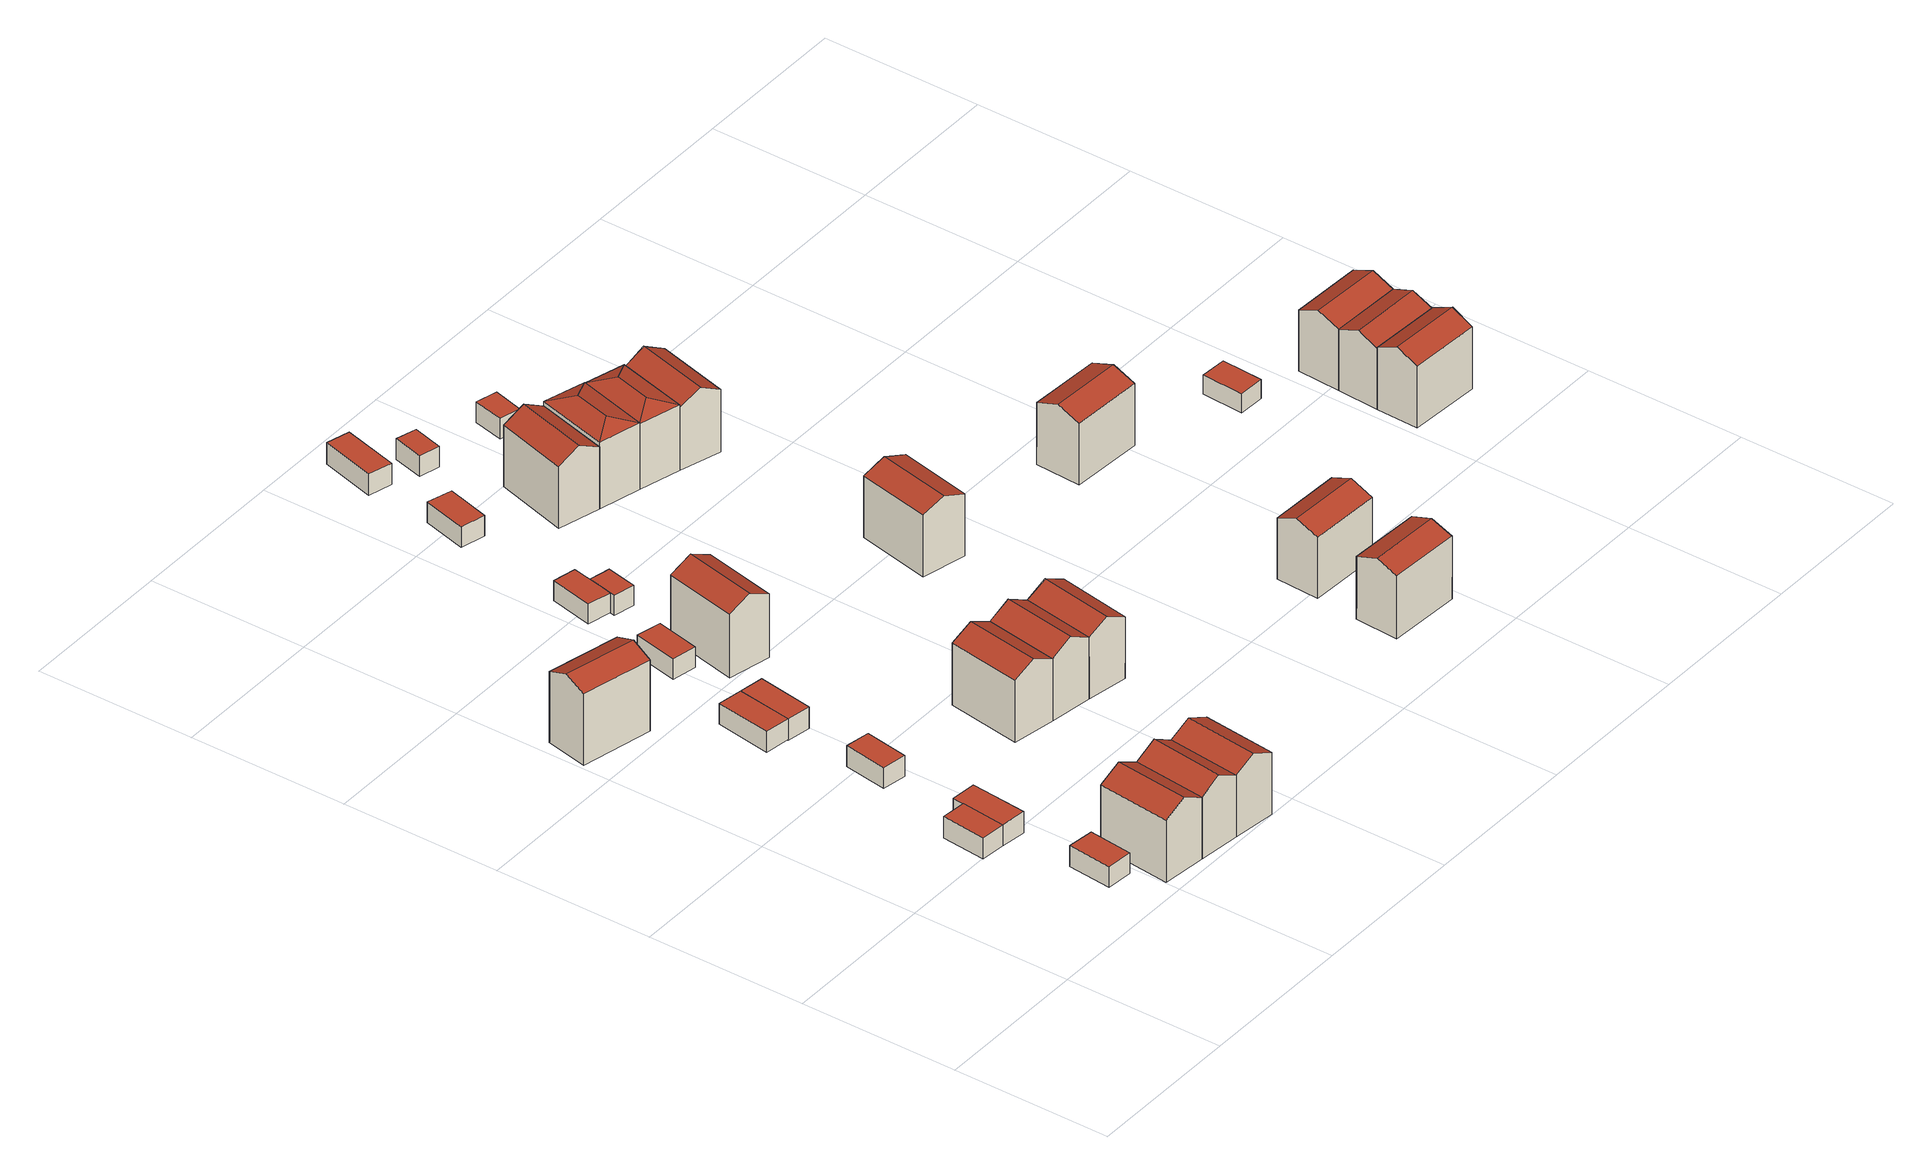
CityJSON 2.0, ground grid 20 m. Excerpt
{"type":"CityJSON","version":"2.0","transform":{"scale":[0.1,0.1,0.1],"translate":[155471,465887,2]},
"CityObjects":{
"building1":{"type":"Building","attributes":{"b3_dak_type":"horizontal","b3_extrusie":"standard","b3_h_dak_50p":5.49,"b3_h_dak_70p":5.51,"b3_h_dak_max":5.55,"b3_h_dak_min":5.43,"b3_h_maaiveld":2.78,"b3_is_glas_dak":false,"b3_kas_warenhuis":false,"b3_kwaliteitsindicator":true,"b3_mutatie_ahn3_ahn4":false,"b3_mutatie_ahn4_ahn5":false,"b3_n_nok":0,"b3_n_vlakken":1,"b3_opp_buitenmuur":48.01,"b3_opp_dak_plat":18.22,"b3_opp_dak_schuin":0,"b3_opp_grond":18.22,"b3_opp_scheidingsmuur":0,"b3_rmse_lod12":0.0274,"b3_rmse_lod13":0.0274,"b3_rmse_lod22":0.0249,"b3_t_run":12,"b3_val3dity_lod12":"[]","b3_val3dity_lod13":"[]","b3_val3dity_lod22":"[]","b3_volume_lod12":49.55,"b3_volume_lod13":49.55,"b3_volume_lod22":49.39,"geconstateerd":false,"oorspronkelijkbouwjaar":1989,"status":"Pand in gebruik"},"children":["building1-1"]},
"building1-1":{"type":"BuildingPart","parents":["building1"],"geometry":[{"type":"Solid","lod":"2.2","boundaries":[[[[0,1,2,3]],[[4,5,6,7]],[[7,6,1,0]],[[6,5,2,1]],[[5,4,3,2]],[[4,7,0,3]]]],"semantics":{"surfaces":[{"type":"GroundSurface"},{"type":"RoofSurface"},{"type":"WallSurface"}],"values":[[0,1,2,2,2,2]]}}]},
"building2":{"type":"Building","attributes":{"b3_bag_bag_overlap":0,"b3_dak_type":"horizontal","b3_extrusie":"standard","b3_h_dak_50p":5.51,"b3_h_dak_70p":5.52,"b3_h_dak_max":5.6,"b3_h_dak_min":5.48,"b3_h_maaiveld":2.73,"b3_is_glas_dak":false,"b3_kas_warenhuis":false,"b3_kwaliteitsindicator":true,"b3_mutatie_ahn3_ahn4":false,"b3_mutatie_ahn4_ahn5":false,"b3_n_nok":0,"b3_n_vlakken":1,"b3_opp_buitenmuur":32.96,"b3_opp_dak_plat":17.32,"b3_opp_dak_schuin":0,"b3_opp_grond":17.32,"b3_opp_scheidingsmuur":15.46,"b3_rmse_lod12":0.0235,"b3_rmse_lod13":0.0235,"b3_rmse_lod22":0.0233,"b3_t_run":12,"b3_val3dity_lod12":"[]","b3_val3dity_lod13":"[]","b3_val3dity_lod22":"[]","b3_volume_lod12":48.28,"b3_volume_lod13":48.28,"b3_volume_lod22":48.23,"geconstateerd":false,"oorspronkelijkbouwjaar":1989,"status":"Pand in gebruik"},"children":["building2-1"]},
"building2-1":{"type":"BuildingPart","parents":["building2"],"geometry":[{"type":"Solid","lod":"2.2","boundaries":[[[[8,9,10,11]],[[12,13,14,15]],[[15,14,9,8]],[[14,13,10,9]],[[13,12,11,10]],[[12,15,8,11]]]],"semantics":{"surfaces":[{"type":"GroundSurface"},{"type":"RoofSurface"},{"type":"WallSurface"}],"values":[[0,1,2,2,2,2]]}}]},
"building3":{"type":"Building","attributes":{"b3_bag_bag_overlap":0,"b3_dak_type":"horizontal","b3_extrusie":"standard","b3_h_dak_50p":5.5,"b3_h_dak_70p":5.51,"b3_h_dak_max":5.55,"b3_h_dak_min":5.45,"b3_h_maaiveld":2.7,"b3_is_glas_dak":false,"b3_kas_warenhuis":false,"b3_kwaliteitsindicator":true,"b3_mutatie_ahn3_ahn4":false,"b3_mutatie_ahn4_ahn5":false,"b3_n_nok":0,"b3_n_vlakken":1,"b3_opp_buitenmuur":33.42,"b3_opp_dak_plat":22.69,"b3_opp_dak_schuin":0,"b3_opp_grond":22.69,"b3_opp_scheidingsmuur":24.16,"b3_rmse_lod12":0.0261,"b3_rmse_lod13":0.0261,"b3_rmse_lod22":0.0249,"b3_t_run":16,"b3_val3dity_lod12":"[]","b3_val3dity_lod13":"[]","b3_val3dity_lod22":"[]","b3_volume_lod12":63.58,"b3_volume_lod13":63.58,"b3_volume_lod22":63.45,"geconstateerd":false,"oorspronkelijkbouwjaar":1989,"status":"Pand in gebruik"},"children":["building3-1"]},
"building3-1":{"type":"BuildingPart","parents":["building3"],"geometry":[{"type":"Solid","lod":"2.2","boundaries":[[[[8,16,17,18]],[[19,20,21,15]],[[15,21,16,8]],[[21,20,17,16]],[[20,19,18,17]],[[19,15,8,18]]]],"semantics":{"surfaces":[{"type":"GroundSurface"},{"type":"RoofSurface"},{"type":"WallSurface"}],"values":[[0,1,2,2,2,2]]}}]},
"building4":{"type":"Building","attributes":{"b3_bag_bag_overlap":0,"b3_bouwlagen":3,"b3_dak_type":"slanted","b3_extrusie":"standard","b3_h_dak_50p":11.41,"b3_h_dak_70p":12.18,"b3_h_dak_max":13.15,"b3_h_dak_min":10.21,"b3_h_maaiveld":2.85,"b3_is_glas_dak":false,"b3_kas_warenhuis":false,"b3_kwaliteitsindicator":true,"b3_mutatie_ahn3_ahn4":false,"b3_mutatie_ahn4_ahn5":false,"b3_n_nok":0,"b3_n_vlakken":2,"b3_opp_buitenmuur":101.14,"b3_opp_dak_plat":9.97,"b3_opp_dak_schuin":43.49,"b3_opp_grond":50.42,"b3_opp_scheidingsmuur":158.43,"b3_rmse_lod12":0.988,"b3_rmse_lod13":0.988,"b3_rmse_lod22":0.0742,"b3_t_run":24,"b3_val3dity_lod12":"[]","b3_val3dity_lod13":"[]","b3_val3dity_lod22":"[]","b3_volume_lod12":472.7,"b3_volume_lod13":472.7,"b3_volume_lod22":442.43,"geconstateerd":false,"oorspronkelijkbouwjaar":1989,"status":"Pand in gebruik"},"children":["building4-1"]},
"building4-1":{"type":"BuildingPart","parents":["building4"],"geometry":[{"type":"Solid","lod":"2.2","boundaries":[[[[22,23,24,25]],[[26,27,28,29]],[[27,26,23,22]],[[26,29,30,24,23]],[[31,30,29,28]],[[30,31,25,24]],[[31,28,27,22,25]]]],"semantics":{"surfaces":[{"type":"GroundSurface"},{"type":"RoofSurface"},{"type":"WallSurface"}],"values":[[0,1,2,2,1,2,2]]}}]},
"building5":{"type":"Building","attributes":{"b3_bag_bag_overlap":0,"b3_bouwlagen":3,"b3_dak_type":"slanted","b3_extrusie":"standard","b3_h_dak_50p":9.89,"b3_h_dak_70p":11.07,"b3_h_dak_max":12.4,"b3_h_dak_min":6.1,"b3_h_maaiveld":2.78,"b3_h_nok":12.53,"b3_is_glas_dak":false,"b3_kas_warenhuis":false,"b3_kwaliteitsindicator":true,"b3_mutatie_ahn3_ahn4":false,"b3_mutatie_ahn4_ahn5":false,"b3_n_nok":1,"b3_n_vlakken":2,"b3_opp_buitenmuur":115.25,"b3_opp_dak_plat":0,"b3_opp_dak_schuin":79.58,"b3_opp_grond":52.62,"b3_opp_scheidingsmuur":65.05,"b3_rmse_lod12":2.14,"b3_rmse_lod13":2.14,"b3_rmse_lod22":0.0409,"b3_t_run":32,"b3_val3dity_lod12":"[]","b3_val3dity_lod13":"[]","b3_val3dity_lod22":"[]","b3_volume_lod12":429.06,"b3_volume_lod13":429.06,"b3_volume_lod22":366.37,"geconstateerd":false,"oorspronkelijkbouwjaar":1989,"status":"Pand in gebruik"},"children":["building5-1"]},
"building5-1":{"type":"BuildingPart","parents":["building5"],"geometry":[{"type":"Solid","lod":"2.2","boundaries":[[[[32,33,34,35]],[[36,37,38,39]],[[37,36,33,32]],[[36,39,40,34,33]],[[41,40,39,38]],[[40,41,35,34]],[[41,38,37,32,35]]]],"semantics":{"surfaces":[{"type":"GroundSurface"},{"type":"RoofSurface"},{"type":"WallSurface"}],"values":[[0,1,2,2,1,2,2]]}}]},
"building6":{"type":"Building","attributes":{"b3_dak_type":"horizontal","b3_extrusie":"standard","b3_h_dak_50p":5.5,"b3_h_dak_70p":5.51,"b3_h_dak_max":5.55,"b3_h_dak_min":5.45,"b3_h_maaiveld":2.8,"b3_is_glas_dak":false,"b3_kas_warenhuis":false,"b3_kwaliteitsindicator":true,"b3_mutatie_ahn3_ahn4":false,"b3_mutatie_ahn4_ahn5":false,"b3_n_nok":0,"b3_n_vlakken":1,"b3_opp_buitenmuur":47.81,"b3_opp_dak_plat":18.02,"b3_opp_dak_schuin":0,"b3_opp_grond":18.02,"b3_opp_scheidingsmuur":0,"b3_rmse_lod12":0.0252,"b3_rmse_lod13":0.0252,"b3_rmse_lod22":0.0227,"b3_t_run":16,"b3_val3dity_lod12":"[]","b3_val3dity_lod13":"[]","b3_val3dity_lod22":"[]","b3_volume_lod12":48.88,"b3_volume_lod13":48.88,"b3_volume_lod22":48.77,"geconstateerd":false,"oorspronkelijkbouwjaar":1989,"status":"Pand in gebruik"},"children":["building6-1"]},
"building6-1":{"type":"BuildingPart","parents":["building6"],"geometry":[{"type":"Solid","lod":"2.2","boundaries":[[[[42,43,44,45]],[[46,47,48,49]],[[49,48,43,42]],[[48,47,44,43]],[[47,46,45,44]],[[46,49,42,45]]]],"semantics":{"surfaces":[{"type":"GroundSurface"},{"type":"RoofSurface"},{"type":"WallSurface"}],"values":[[0,1,2,2,2,2]]}}]},
"building7":{"type":"Building","attributes":{"b3_bag_bag_overlap":0,"b3_bouwlagen":3,"b3_dak_type":"slanted","b3_extrusie":"standard","b3_h_dak_50p":9.77,"b3_h_dak_70p":10.96,"b3_h_dak_max":12.41,"b3_h_dak_min":6.1,"b3_h_maaiveld":2.79,"b3_h_nok":12.56,"b3_is_glas_dak":false,"b3_kas_warenhuis":false,"b3_kwaliteitsindicator":true,"b3_mutatie_ahn3_ahn4":false,"b3_mutatie_ahn4_ahn5":false,"b3_n_nok":1,"b3_n_vlakken":2,"b3_opp_buitenmuur":47.26,"b3_opp_dak_plat":0,"b3_opp_dak_schuin":74.98,"b3_opp_grond":49.46,"b3_opp_scheidingsmuur":129.96,"b3_rmse_lod12":2.11,"b3_rmse_lod13":2.11,"b3_rmse_lod22":0.0431,"b3_t_run":26,"b3_val3dity_lod12":"[]","b3_val3dity_lod13":"[]","b3_val3dity_lod22":"[]","b3_volume_lod12":401.6,"b3_volume_lod13":401.6,"b3_volume_lod22":344.46,"geconstateerd":false,"oorspronkelijkbouwjaar":1989,"status":"Pand in gebruik"},"children":["building7-1"]},
"building7-1":{"type":"BuildingPart","parents":["building7"],"geometry":[{"type":"Solid","lod":"2.2","boundaries":[[[[35,34,50,51]],[[40,41,52,53]],[[41,40,34,35]],[[40,53,54,50,34]],[[55,54,53,52]],[[54,55,51,50]],[[55,52,41,35,51]]]],"semantics":{"surfaces":[{"type":"GroundSurface"},{"type":"RoofSurface"},{"type":"WallSurface"}],"values":[[0,1,2,2,1,2,2]]}}]},
"building8":{"type":"Building","attributes":{"b3_bag_bag_overlap":0,"b3_dak_type":"horizontal","b3_extrusie":"standard","b3_h_dak_50p":5.49,"b3_h_dak_70p":5.51,"b3_h_dak_max":5.56,"b3_h_dak_min":5.44,"b3_h_maaiveld":2.75,"b3_is_glas_dak":false,"b3_kas_warenhuis":false,"b3_kwaliteitsindicator":true,"b3_mutatie_ahn3_ahn4":false,"b3_mutatie_ahn4_ahn5":false,"b3_n_nok":0,"b3_n_vlakken":1,"b3_opp_buitenmuur":36.68,"b3_opp_dak_plat":22.31,"b3_opp_dak_schuin":0,"b3_opp_grond":22.31,"b3_opp_scheidingsmuur":19.45,"b3_rmse_lod12":0.0271,"b3_rmse_lod13":0.0271,"b3_rmse_lod22":0.0257,"b3_t_run":15,"b3_val3dity_lod12":"[]","b3_val3dity_lod13":"[]","b3_val3dity_lod22":"[]","b3_volume_lod12":61.36,"b3_volume_lod13":61.36,"b3_volume_lod22":61.18,"geconstateerd":false,"oorspronkelijkbouwjaar":1989,"status":"Pand in gebruik"},"children":["building8-1"]},
"building8-1":{"type":"BuildingPart","parents":["building8"],"geometry":[{"type":"Solid","lod":"2.2","boundaries":[[[[56,57,58,59]],[[60,61,62,63]],[[63,62,57,56]],[[62,61,58,57]],[[61,60,59,58]],[[60,63,56,59]]]],"semantics":{"surfaces":[{"type":"GroundSurface"},{"type":"RoofSurface"},{"type":"WallSurface"}],"values":[[0,1,2,2,2,2]]}}]},
"building9":{"type":"Building","attributes":{"b3_bag_bag_overlap":0,"b3_dak_type":"horizontal","b3_extrusie":"standard","b3_h_dak_50p":5.5,"b3_h_dak_70p":5.51,"b3_h_dak_max":5.55,"b3_h_dak_min":5.47,"b3_h_maaiveld":2.72,"b3_is_glas_dak":false,"b3_kas_warenhuis":false,"b3_kwaliteitsindicator":true,"b3_mutatie_ahn3_ahn4":false,"b3_mutatie_ahn4_ahn5":false,"b3_n_nok":0,"b3_n_vlakken":1,"b3_opp_buitenmuur":28.87,"b3_opp_dak_plat":22.1,"b3_opp_dak_schuin":0,"b3_opp_grond":22.1,"b3_opp_scheidingsmuur":27.84,"b3_rmse_lod12":0.0232,"b3_rmse_lod13":0.0232,"b3_rmse_lod22":0.0226,"b3_t_run":14,"b3_val3dity_lod12":"[]","b3_val3dity_lod13":"[]","b3_val3dity_lod22":"[]","b3_volume_lod12":61.45,"b3_volume_lod13":61.45,"b3_volume_lod22":61.36,"geconstateerd":false,"oorspronkelijkbouwjaar":1989,"status":"Pand in gebruik"},"children":["building9-1"]},
"building9-1":{"type":"BuildingPart","parents":["building9"],"geometry":[{"type":"Solid","lod":"2.2","boundaries":[[[[64,65,66,67]],[[68,69,62,61]],[[61,62,65,64]],[[62,69,66,65]],[[69,68,67,66]],[[68,61,64,67]]]],"semantics":{"surfaces":[{"type":"GroundSurface"},{"type":"RoofSurface"},{"type":"WallSurface"}],"values":[[0,1,2,2,2,2]]}}]},
"building10":{"type":"Building","attributes":{"b3_bag_bag_overlap":0,"b3_bouwlagen":3,"b3_dak_type":"slanted","b3_extrusie":"standard","b3_h_dak_50p":9.75,"b3_h_dak_70p":10.84,"b3_h_dak_max":12.4,"b3_h_dak_min":6.09,"b3_h_maaiveld":2.79,"b3_h_nok":12.55,"b3_is_glas_dak":false,"b3_kas_warenhuis":false,"b3_kwaliteitsindicator":true,"b3_mutatie_ahn3_ahn4":false,"b3_mutatie_ahn4_ahn5":false,"b3_n_nok":1,"b3_n_vlakken":2,"b3_opp_buitenmuur":49.16,"b3_opp_dak_plat":0,"b3_opp_dak_schuin":78.3,"b3_opp_grond":51.69,"b3_opp_scheidingsmuur":129.85,"b3_rmse_lod12":2.12,"b3_rmse_lod13":2.12,"b3_rmse_lod22":0.119,"b3_t_run":26,"b3_val3dity_lod12":"[]","b3_val3dity_lod13":"[]","b3_val3dity_lod22":"[]","b3_volume_lod12":419.64,"b3_volume_lod13":419.64,"b3_volume_lod22":359.3,"geconstateerd":false,"oorspronkelijkbouwjaar":1989,"status":"Pand in gebruik"},"children":["building10-1"]},
"building10-1":{"type":"BuildingPart","parents":["building10"],"geometry":[{"type":"Solid","lod":"2.2","boundaries":[[[[70,71,51,50]],[[72,73,74,75]],[[73,72,71,70]],[[72,75,55,51,71]],[[54,55,75,74]],[[55,54,50,51]],[[54,74,73,70,50]]]],"semantics":{"surfaces":[{"type":"GroundSurface"},{"type":"RoofSurface"},{"type":"WallSurface"}],"values":[[0,1,2,2,1,2,2]]}}]},
"building11":{"type":"Building","attributes":{"b3_dak_type":"horizontal","b3_extrusie":"standard","b3_h_dak_50p":5.5,"b3_h_dak_70p":5.51,"b3_h_dak_max":5.56,"b3_h_dak_min":5.44,"b3_h_maaiveld":2.82,"b3_is_glas_dak":false,"b3_kas_warenhuis":false,"b3_kwaliteitsindicator":true,"b3_mutatie_ahn3_ahn4":false,"b3_mutatie_ahn4_ahn5":false,"b3_n_nok":0,"b3_n_vlakken":1,"b3_opp_buitenmuur":47.34,"b3_opp_dak_plat":17.91,"b3_opp_dak_schuin":0,"b3_opp_grond":17.91,"b3_opp_scheidingsmuur":0,"b3_rmse_lod12":0.0264,"b3_rmse_lod13":0.0264,"b3_rmse_lod22":0.0258,"b3_t_run":20,"b3_val3dity_lod12":"[]","b3_val3dity_lod13":"[]","b3_val3dity_lod22":"[]","b3_volume_lod12":48.16,"b3_volume_lod13":48.16,"b3_volume_lod22":48.06,"geconstateerd":false,"oorspronkelijkbouwjaar":1989,"status":"Pand in gebruik"},"children":["building11-1"]},
"building11-1":{"type":"BuildingPart","parents":["building11"],"geometry":[{"type":"Solid","lod":"2.2","boundaries":[[[[76,77,78,79]],[[80,81,82,83]],[[83,82,77,76]],[[82,81,78,77]],[[81,80,79,78]],[[80,83,76,79]]]],"semantics":{"surfaces":[{"type":"GroundSurface"},{"type":"RoofSurface"},{"type":"WallSurface"}],"values":[[0,1,2,2,2,2]]}}]},
"building12":{"type":"Building","attributes":{"b3_bag_bag_overlap":0,"b3_bouwlagen":3,"b3_dak_type":"slanted","b3_extrusie":"standard","b3_h_dak_50p":9.71,"b3_h_dak_70p":10.89,"b3_h_dak_max":12.4,"b3_h_dak_min":6.12,"b3_h_maaiveld":2.79,"b3_h_nok":12.46,"b3_is_glas_dak":false,"b3_kas_warenhuis":false,"b3_kwaliteitsindicator":true,"b3_mutatie_ahn3_ahn4":false,"b3_mutatie_ahn4_ahn5":false,"b3_n_nok":1,"b3_n_vlakken":3,"b3_opp_buitenmuur":49.32,"b3_opp_dak_plat":0,"b3_opp_dak_schuin":77.38,"b3_opp_grond":51.63,"b3_opp_scheidingsmuur":129.23,"b3_rmse_lod12":1.99,"b3_rmse_lod13":1.99,"b3_rmse_lod22":0.226,"b3_t_run":25,"b3_val3dity_lod12":"[]","b3_val3dity_lod13":"[]","b3_val3dity_lod22":"[]","b3_volume_lod12":416.95,"b3_volume_lod13":416.95,"b3_volume_lod22":356.78,"geconstateerd":false,"oorspronkelijkbouwjaar":1989,"status":"Pand in gebruik"},"children":["building12-1"]},
"building12-1":{"type":"BuildingPart","parents":["building12"],"geometry":[{"type":"Solid","lod":"2.2","boundaries":[[[[84,85,86,87]],[[88,89,90,85,84]],[[91,90,89,92]],[[90,91,86,85]],[[91,92,93,87,86]],[[88,93,92,89]],[[93,88,84,87]]]],"semantics":{"surfaces":[{"type":"GroundSurface"},{"type":"WallSurface"},{"type":"RoofSurface"}],"values":[[0,1,2,1,1,2,1]]}}]},
"building13":{"type":"Building","attributes":{"b3_bag_bag_overlap":0,"b3_bouwlagen":3,"b3_dak_type":"slanted","b3_extrusie":"standard","b3_h_dak_50p":9.93,"b3_h_dak_70p":11.09,"b3_h_dak_max":12.4,"b3_h_dak_min":6.27,"b3_h_maaiveld":2.82,"b3_h_nok":12.49,"b3_is_glas_dak":false,"b3_kas_warenhuis":false,"b3_kwaliteitsindicator":true,"b3_mutatie_ahn3_ahn4":false,"b3_mutatie_ahn4_ahn5":false,"b3_n_nok":2,"b3_n_vlakken":3,"b3_opp_buitenmuur":114.68,"b3_opp_dak_plat":0,"b3_opp_dak_schuin":78.35,"b3_opp_grond":52.19,"b3_opp_scheidingsmuur":64.28,"b3_rmse_lod12":2.17,"b3_rmse_lod13":2.17,"b3_rmse_lod22":0.213,"b3_t_run":27,"b3_val3dity_lod12":"[]","b3_val3dity_lod13":"[]","b3_val3dity_lod22":"[]","b3_volume_lod12":431.97,"b3_volume_lod13":431.97,"b3_volume_lod22":360.56,"geconstateerd":false,"oorspronkelijkbouwjaar":1989,"status":"Pand in gebruik"},"children":["building13-1"]},
"building13-1":{"type":"BuildingPart","parents":["building13"],"geometry":[{"type":"Solid","lod":"2.2","boundaries":[[[[94,95,96,97]],[[98,99,100,95,94]],[[101,100,99,102]],[[100,101,96,95]],[[101,102,103,97,96]],[[98,103,102,99]],[[103,98,94,97]]]],"semantics":{"surfaces":[{"type":"GroundSurface"},{"type":"WallSurface"},{"type":"RoofSurface"}],"values":[[0,1,2,1,1,2,1]]}}]},
"building14":{"type":"Building","attributes":{"b3_bag_bag_overlap":0,"b3_dak_type":"horizontal","b3_extrusie":"standard","b3_h_dak_50p":5.43,"b3_h_dak_70p":5.44,"b3_h_dak_max":5.47,"b3_h_dak_min":5.41,"b3_h_maaiveld":2.77,"b3_is_glas_dak":false,"b3_kas_warenhuis":false,"b3_kwaliteitsindicator":true,"b3_mutatie_ahn3_ahn4":false,"b3_mutatie_ahn4_ahn5":false,"b3_n_nok":0,"b3_n_vlakken":1,"b3_opp_buitenmuur":23.04,"b3_opp_dak_plat":17.15,"b3_opp_dak_schuin":0,"b3_opp_grond":17.15,"b3_opp_scheidingsmuur":23.08,"b3_rmse_lod12":0.0187,"b3_rmse_lod13":0.0187,"b3_rmse_lod22":0.0154,"b3_t_run":11,"b3_val3dity_lod12":"[]","b3_val3dity_lod13":"[]","b3_val3dity_lod22":"[]","b3_volume_lod12":45.8,"b3_volume_lod13":45.8,"b3_volume_lod22":45.69,"geconstateerd":false,"oorspronkelijkbouwjaar":1989,"status":"Pand in gebruik"},"children":["building14-1"]},
"building14-1":{"type":"BuildingPart","parents":["building14"],"geometry":[{"type":"Solid","lod":"2.2","boundaries":[[[[104,105,106,107]],[[108,109,110,111]],[[111,110,105,104]],[[110,109,106,105]],[[109,108,107,106]],[[108,111,104,107]]]],"semantics":{"surfaces":[{"type":"GroundSurface"},{"type":"RoofSurface"},{"type":"WallSurface"}],"values":[[0,1,2,2,2,2]]}}]},
"building15":{"type":"Building","attributes":{"b3_bag_bag_overlap":0,"b3_dak_type":"horizontal","b3_extrusie":"standard","b3_h_dak_50p":5.33,"b3_h_dak_70p":5.35,"b3_h_dak_max":5.51,"b3_h_dak_min":5.26,"b3_h_maaiveld":2.77,"b3_is_glas_dak":false,"b3_kas_warenhuis":false,"b3_kwaliteitsindicator":true,"b3_mutatie_ahn3_ahn4":false,"b3_mutatie_ahn4_ahn5":false,"b3_n_nok":0,"b3_n_vlakken":1,"b3_opp_buitenmuur":25.64,"b3_opp_dak_plat":10.6,"b3_opp_dak_schuin":0,"b3_opp_grond":10.6,"b3_opp_scheidingsmuur":8.29,"b3_rmse_lod12":0.0599,"b3_rmse_lod13":0.0599,"b3_rmse_lod22":0.0522,"b3_t_run":7,"b3_val3dity_lod12":"[]","b3_val3dity_lod13":"[]","b3_val3dity_lod22":"[]","b3_volume_lod12":27.37,"b3_volume_lod13":27.37,"b3_volume_lod22":27.18,"geconstateerd":false,"oorspronkelijkbouwjaar":1989,"status":"Pand in gebruik"},"children":["building15-1"]},
"building15-1":{"type":"BuildingPart","parents":["building15"],"geometry":[{"type":"Solid","lod":"2.2","boundaries":[[[[112,113,114,115]],[[116,117,118,119]],[[119,118,113,112]],[[118,117,114,113]],[[117,116,115,114]],[[116,119,112,115]]]],"semantics":{"surfaces":[{"type":"GroundSurface"},{"type":"RoofSurface"},{"type":"WallSurface"}],"values":[[0,1,2,2,2,2]]}}]},
"building16":{"type":"Building","attributes":{"b3_bag_bag_overlap":0,"b3_bouwlagen":3,"b3_dak_type":"slanted","b3_extrusie":"standard","b3_h_dak_50p":9.8,"b3_h_dak_70p":10.91,"b3_h_dak_max":12.37,"b3_h_dak_min":6.02,"b3_h_maaiveld":2.8,"b3_h_nok":12.48,"b3_is_glas_dak":false,"b3_kas_warenhuis":false,"b3_kwaliteitsindicator":true,"b3_mutatie_ahn3_ahn4":false,"b3_mutatie_ahn4_ahn5":false,"b3_n_nok":1,"b3_n_vlakken":2,"b3_opp_buitenmuur":48.48,"b3_opp_dak_plat":0,"b3_opp_dak_schuin":76.87,"b3_opp_grond":51.17,"b3_opp_scheidingsmuur":129.04,"b3_rmse_lod12":2.14,"b3_rmse_lod13":2.14,"b3_rmse_lod22":0.129,"b3_t_run":27,"b3_val3dity_lod12":"[]","b3_val3dity_lod13":"[]","b3_val3dity_lod22":"[]","b3_volume_lod12":412.69,"b3_volume_lod13":412.69,"b3_volume_lod22":352.67,"geconstateerd":false,"oorspronkelijkbouwjaar":1989,"status":"Pand in gebruik"},"children":["building16-1"]},
"building16-1":{"type":"BuildingPart","parents":["building16"],"geometry":[{"type":"Solid","lod":"2.2","boundaries":[[[[84,87,120,121]],[[93,88,122,123]],[[88,93,87,84]],[[93,123,124,120,87]],[[125,124,123,122]],[[124,125,121,120]],[[125,122,88,84,121]]]],"semantics":{"surfaces":[{"type":"GroundSurface"},{"type":"RoofSurface"},{"type":"WallSurface"}],"values":[[0,1,2,2,1,2,2]]}}]},
"building17":{"type":"Building","attributes":{"b3_bag_bag_overlap":0,"b3_bouwlagen":3,"b3_dak_type":"slanted","b3_extrusie":"standard","b3_h_dak_50p":9.87,"b3_h_dak_70p":10.89,"b3_h_dak_max":12.38,"b3_h_dak_min":8.41,"b3_h_maaiveld":2.8,"b3_h_nok":12.45,"b3_is_glas_dak":false,"b3_kas_warenhuis":false,"b3_kwaliteitsindicator":true,"b3_mutatie_ahn3_ahn4":false,"b3_mutatie_ahn4_ahn5":false,"b3_n_nok":1,"b3_n_vlakken":3,"b3_opp_buitenmuur":67.79,"b3_opp_dak_plat":12.2,"b3_opp_dak_schuin":56.97,"b3_opp_grond":50.39,"b3_opp_scheidingsmuur":129.19,"b3_rmse_lod12":1.58,"b3_rmse_lod13":1.58,"b3_rmse_lod22":0.0909,"b3_t_run":28,"b3_val3dity_lod12":"[]","b3_val3dity_lod13":"[]","b3_val3dity_lod22":"[]","b3_volume_lod12":407.77,"b3_volume_lod13":407.77,"b3_volume_lod22":363.71,"geconstateerd":false,"oorspronkelijkbouwjaar":1989,"status":"Pand in gebruik"},"children":["building17-1"]},
"building17-1":{"type":"BuildingPart","parents":["building17"],"geometry":[{"type":"Solid","lod":"2.2","boundaries":[[[[120,126,127,121]],[[124,128,129,126,120]],[[130,129,128,131]],[[129,130,127,126]],[[130,131,125,121,127]],[[124,125,131,128]],[[125,124,120,121]]]],"semantics":{"surfaces":[{"type":"GroundSurface"},{"type":"WallSurface"},{"type":"RoofSurface"}],"values":[[0,1,2,1,1,2,1]]}}]},
"building18":{"type":"Building","attributes":{"b3_dak_type":"horizontal","b3_extrusie":"standard","b3_h_dak_50p":5.52,"b3_h_dak_70p":5.53,"b3_h_dak_max":5.61,"b3_h_dak_min":5.45,"b3_h_maaiveld":2.78,"b3_is_glas_dak":false,"b3_kas_warenhuis":false,"b3_kwaliteitsindicator":true,"b3_mutatie_ahn3_ahn4":false,"b3_mutatie_ahn4_ahn5":false,"b3_n_nok":0,"b3_n_vlakken":1,"b3_opp_buitenmuur":48.57,"b3_opp_dak_plat":18.12,"b3_opp_dak_schuin":0,"b3_opp_grond":18.12,"b3_opp_scheidingsmuur":0,"b3_rmse_lod12":0.0367,"b3_rmse_lod13":0.0367,"b3_rmse_lod22":0.0323,"b3_t_run":16,"b3_val3dity_lod12":"[]","b3_val3dity_lod13":"[]","b3_val3dity_lod22":"[]","b3_volume_lod12":49.8,"b3_volume_lod13":49.8,"b3_volume_lod22":49.68,"geconstateerd":false,"oorspronkelijkbouwjaar":1989,"status":"Pand in gebruik"},"children":["building18-1"]},
"building18-1":{"type":"BuildingPart","parents":["building18"],"geometry":[{"type":"Solid","lod":"2.2","boundaries":[[[[132,133,134,135]],[[136,137,138,139]],[[139,138,133,132]],[[138,137,134,133]],[[137,136,135,134]],[[136,139,132,135]]]],"semantics":{"surfaces":[{"type":"GroundSurface"},{"type":"RoofSurface"},{"type":"WallSurface"}],"values":[[0,1,2,2,2,2]]}}]},
"building19":{"type":"Building","attributes":{"b3_bag_bag_overlap":0,"b3_dak_type":"horizontal","b3_extrusie":"standard","b3_h_dak_50p":5.49,"b3_h_dak_70p":5.49,"b3_h_dak_max":5.53,"b3_h_dak_min":5.47,"b3_h_maaiveld":2.72,"b3_is_glas_dak":false,"b3_kas_warenhuis":false,"b3_kwaliteitsindicator":true,"b3_mutatie_ahn3_ahn4":false,"b3_mutatie_ahn4_ahn5":false,"b3_n_nok":0,"b3_n_vlakken":1,"b3_opp_buitenmuur":36.95,"b3_opp_dak_plat":22.08,"b3_opp_dak_schuin":0,"b3_opp_grond":22.08,"b3_opp_scheidingsmuur":19.76,"b3_rmse_lod12":0.0166,"b3_rmse_lod13":0.0166,"b3_rmse_lod22":0.0158,"b3_t_run":15,"b3_val3dity_lod12":"[]","b3_val3dity_lod13":"[]","b3_val3dity_lod22":"[]","b3_volume_lod12":61.25,"b3_volume_lod13":61.25,"b3_volume_lod22":61.16,"geconstateerd":false,"oorspronkelijkbouwjaar":1989,"status":"Pand in gebruik"},"children":["building19-1"]},
"building19-1":{"type":"BuildingPart","parents":["building19"],"geometry":[{"type":"Solid","lod":"2.2","boundaries":[[[[140,141,142,143]],[[144,145,146,147]],[[147,146,141,140]],[[146,145,142,141]],[[145,144,143,142]],[[144,147,140,143]]]],"semantics":{"surfaces":[{"type":"GroundSurface"},{"type":"RoofSurface"},{"type":"WallSurface"}],"values":[[0,1,2,2,2,2]]}}]},
"building20":{"type":"Building","attributes":{"b3_bag_bag_overlap":0,"b3_bouwlagen":3,"b3_dak_type":"slanted","b3_extrusie":"standard","b3_h_dak_50p":9.72,"b3_h_dak_70p":10.85,"b3_h_dak_max":12.37,"b3_h_dak_min":5.99,"b3_h_maaiveld":2.79,"b3_h_nok":12.44,"b3_is_glas_dak":false,"b3_kas_warenhuis":false,"b3_kwaliteitsindicator":true,"b3_mutatie_ahn3_ahn4":false,"b3_mutatie_ahn4_ahn5":false,"b3_n_nok":1,"b3_n_vlakken":2,"b3_opp_buitenmuur":48.28,"b3_opp_dak_plat":0,"b3_opp_dak_schuin":77.47,"b3_opp_grond":51.61,"b3_opp_scheidingsmuur":128.81,"b3_rmse_lod12":2.23,"b3_rmse_lod13":2.23,"b3_rmse_lod22":0.145,"b3_t_run":26,"b3_val3dity_lod12":"[]","b3_val3dity_lod13":"[]","b3_val3dity_lod22":"[]","b3_volume_lod12":417.12,"b3_volume_lod13":417.12,"b3_volume_lod22":353.84,"geconstateerd":false,"oorspronkelijkbouwjaar":1989,"status":"Pand in gebruik"},"children":["building20-1"]},
"building20-1":{"type":"BuildingPart","parents":["building20"],"geometry":[{"type":"Solid","lod":"2.2","boundaries":[[[[148,149,150,151]],[[152,153,154,149,148]],[[155,154,153,156]],[[154,155,150,149]],[[155,156,157,151,150]],[[152,157,156,153]],[[157,152,148,151]]]],"semantics":{"surfaces":[{"type":"GroundSurface"},{"type":"WallSurface"},{"type":"RoofSurface"}],"values":[[0,1,2,1,1,2,1]]}}]},
"building21":{"type":"Building","attributes":{"b3_bag_bag_overlap":0,"b3_dak_type":"horizontal","b3_extrusie":"standard","b3_h_dak_50p":5.41,"b3_h_dak_70p":5.42,"b3_h_dak_max":5.46,"b3_h_dak_min":5.38,"b3_h_maaiveld":2.69,"b3_is_glas_dak":false,"b3_kas_warenhuis":false,"b3_kwaliteitsindicator":true,"b3_mutatie_ahn3_ahn4":false,"b3_mutatie_ahn4_ahn5":false,"b3_n_nok":0,"b3_n_vlakken":1,"b3_opp_buitenmuur":27.36,"b3_opp_dak_plat":10.67,"b3_opp_dak_schuin":0,"b3_opp_grond":10.67,"b3_opp_scheidingsmuur":8.78,"b3_rmse_lod12":0.0214,"b3_rmse_lod13":0.0214,"b3_rmse_lod22":0.0143,"b3_t_run":6,"b3_val3dity_lod12":"[]","b3_val3dity_lod13":"[]","b3_val3dity_lod22":"[]","b3_volume_lod12":29.11,"b3_volume_lod13":29.11,"b3_volume_lod22":29,"geconstateerd":false,"oorspronkelijkbouwjaar":1989,"status":"Pand in gebruik"},"children":["building21-1"]},
"building21-1":{"type":"BuildingPart","parents":["building21"],"geometry":[{"type":"Solid","lod":"2.2","boundaries":[[[[158,159,160,161]],[[162,163,164,165]],[[165,164,159,158]],[[164,163,160,159]],[[163,162,161,160]],[[162,165,158,161]]]],"semantics":{"surfaces":[{"type":"GroundSurface"},{"type":"RoofSurface"},{"type":"WallSurface"}],"values":[[0,1,2,2,2,2]]}}]},
"building22":{"type":"Building","attributes":{"b3_bag_bag_overlap":0,"b3_bouwlagen":3,"b3_dak_type":"slanted","b3_extrusie":"standard","b3_h_dak_50p":10.79,"b3_h_dak_70p":11.48,"b3_h_dak_max":12.39,"b3_h_dak_min":8.66,"b3_h_maaiveld":2.8,"b3_h_nok":12.46,"b3_is_glas_dak":false,"b3_kas_warenhuis":false,"b3_kwaliteitsindicator":true,"b3_mutatie_ahn3_ahn4":false,"b3_mutatie_ahn4_ahn5":false,"b3_n_nok":2,"b3_n_vlakken":4,"b3_opp_buitenmuur":78.95,"b3_opp_dak_plat":0,"b3_opp_dak_schuin":86.58,"b3_opp_grond":51.57,"b3_opp_scheidingsmuur":131.61,"b3_rmse_lod12":1.36,"b3_rmse_lod13":1.36,"b3_rmse_lod22":0.117,"b3_t_run":24,"b3_val3dity_lod12":"[]","b3_val3dity_lod13":"[]","b3_val3dity_lod22":"[]","b3_volume_lod12":447.3,"b3_volume_lod13":447.3,"b3_volume_lod22":409.91,"geconstateerd":false,"oorspronkelijkbouwjaar":1989,"status":"Pand in gebruik"},"children":["building22-1"]},
"building22-1":{"type":"BuildingPart","parents":["building22"],"geometry":[{"type":"Solid","lod":"2.2","boundaries":[[[[166,150,149,167]],[[168,169,170]],[[169,168,150,166]],[[171,168,170,172]],[[168,171,149,150]],[[173,171,172]],[[171,173,167,149]],[[169,173,172,170]],[[173,169,166,167]]]],"semantics":{"surfaces":[{"type":"GroundSurface"},{"type":"RoofSurface"},{"type":"WallSurface"}],"values":[[0,1,2,1,2,1,2,1,2]]}}]},
"building23":{"type":"Building","attributes":{"b3_bag_bag_overlap":0,"b3_bouwlagen":3,"b3_dak_type":"slanted","b3_extrusie":"standard","b3_h_dak_50p":9.8,"b3_h_dak_70p":10.89,"b3_h_dak_max":12.38,"b3_h_dak_min":8.45,"b3_h_maaiveld":2.79,"b3_h_nok":12.47,"b3_is_glas_dak":false,"b3_kas_warenhuis":false,"b3_kwaliteitsindicator":true,"b3_mutatie_ahn3_ahn4":false,"b3_mutatie_ahn4_ahn5":false,"b3_n_nok":1,"b3_n_vlakken":3,"b3_opp_buitenmuur":137.93,"b3_opp_dak_plat":12.94,"b3_opp_dak_schuin":61.89,"b3_opp_grond":54.45,"b3_opp_scheidingsmuur":64.58,"b3_rmse_lod12":1.59,"b3_rmse_lod13":1.59,"b3_rmse_lod22":0.051,"b3_t_run":27,"b3_val3dity_lod12":"[]","b3_val3dity_lod13":"[]","b3_val3dity_lod22":"[]","b3_volume_lod12":441.23,"b3_volume_lod13":441.23,"b3_volume_lod22":394.53,"geconstateerd":false,"oorspronkelijkbouwjaar":1989,"status":"Pand in gebruik"},"children":["building23-1"]},
"building23-1":{"type":"BuildingPart","parents":["building23"],"geometry":[{"type":"Solid","lod":"2.2","boundaries":[[[[174,175,176,177]],[[178,179,180,181]],[[179,178,175,174]],[[178,181,182,176,175]],[[183,182,181,180]],[[182,183,177,176]],[[183,180,179,174,177]]]],"semantics":{"surfaces":[{"type":"GroundSurface"},{"type":"RoofSurface"},{"type":"WallSurface"}],"values":[[0,1,2,2,1,2,2]]}}]},
"building24":{"type":"Building","attributes":{"b3_bag_bag_overlap":0,"b3_bouwlagen":3,"b3_dak_type":"slanted","b3_extrusie":"standard","b3_h_dak_50p":10.84,"b3_h_dak_70p":11.52,"b3_h_dak_max":12.41,"b3_h_dak_min":8.66,"b3_h_maaiveld":2.79,"b3_h_nok":12.5,"b3_is_glas_dak":false,"b3_kas_warenhuis":false,"b3_kwaliteitsindicator":true,"b3_mutatie_ahn3_ahn4":false,"b3_mutatie_ahn4_ahn5":false,"b3_n_nok":2,"b3_n_vlakken":4,"b3_opp_buitenmuur":75.8,"b3_opp_dak_plat":0,"b3_opp_dak_schuin":84.88,"b3_opp_grond":50.33,"b3_opp_scheidingsmuur":134.84,"b3_rmse_lod12":1.29,"b3_rmse_lod13":1.29,"b3_rmse_lod22":0.0398,"b3_t_run":25,"b3_val3dity_lod12":"[]","b3_val3dity_lod13":"[]","b3_val3dity_lod22":"[]","b3_volume_lod12":433.83,"b3_volume_lod13":433.83,"b3_volume_lod22":400.25,"geconstateerd":false,"oorspronkelijkbouwjaar":1989,"status":"Pand in gebruik"},"children":["building24-1"]},
"building24-1":{"type":"BuildingPart","parents":["building24"],"geometry":[{"type":"Solid","lod":"2.2","boundaries":[[[[184,166,167,185]],[[186,187,188]],[[187,186,166,184]],[[189,186,188,190]],[[186,189,167,166]],[[191,189,190]],[[189,191,185,167]],[[187,191,190,188]],[[191,187,184,185]]]],"semantics":{"surfaces":[{"type":"GroundSurface"},{"type":"RoofSurface"},{"type":"WallSurface"}],"values":[[0,1,2,1,2,1,2,1,2]]}}]},
"building25":{"type":"Building","attributes":{"b3_bag_bag_overlap":0,"b3_dak_type":"horizontal","b3_extrusie":"standard","b3_h_dak_50p":5.36,"b3_h_dak_70p":5.38,"b3_h_dak_max":5.43,"b3_h_dak_min":5.32,"b3_h_maaiveld":2.72,"b3_is_glas_dak":false,"b3_kas_warenhuis":false,"b3_kwaliteitsindicator":true,"b3_mutatie_ahn3_ahn4":false,"b3_mutatie_ahn4_ahn5":false,"b3_n_nok":0,"b3_n_vlakken":1,"b3_opp_buitenmuur":24.89,"b3_opp_dak_plat":10.75,"b3_opp_dak_schuin":0,"b3_opp_grond":10.75,"b3_opp_scheidingsmuur":10.35,"b3_rmse_lod12":0.0339,"b3_rmse_lod13":0.0339,"b3_rmse_lod22":0.0196,"b3_t_run":8,"b3_val3dity_lod12":"[]","b3_val3dity_lod13":"[]","b3_val3dity_lod22":"[]","b3_volume_lod12":28.61,"b3_volume_lod13":28.61,"b3_volume_lod22":28.39,"geconstateerd":false,"oorspronkelijkbouwjaar":1989,"status":"Pand in gebruik"},"children":["building25-1"]},
"building25-1":{"type":"BuildingPart","parents":["building25"],"geometry":[{"type":"Solid","lod":"2.2","boundaries":[[[[192,193,194,195]],[[196,197,198,199]],[[199,198,193,192]],[[198,197,194,193]],[[197,196,195,194]],[[196,199,192,195]]]],"semantics":{"surfaces":[{"type":"GroundSurface"},{"type":"RoofSurface"},{"type":"WallSurface"}],"values":[[0,1,2,2,2,2]]}}]},
"building26":{"type":"Building","attributes":{"b3_bag_bag_overlap":0,"b3_bouwlagen":3,"b3_dak_type":"slanted","b3_extrusie":"standard","b3_h_dak_50p":10.27,"b3_h_dak_70p":10.94,"b3_h_dak_max":11.83,"b3_h_dak_min":8.62,"b3_h_maaiveld":2.74,"b3_h_nok":11.88,"b3_is_glas_dak":false,"b3_kas_warenhuis":false,"b3_kwaliteitsindicator":true,"b3_mutatie_ahn3_ahn4":false,"b3_mutatie_ahn4_ahn5":false,"b3_n_nok":1,"b3_n_vlakken":2,"b3_opp_buitenmuur":134.08,"b3_opp_dak_plat":0,"b3_opp_dak_schuin":62.28,"b3_opp_grond":50.44,"b3_opp_scheidingsmuur":67.05,"b3_rmse_lod12":1.14,"b3_rmse_lod13":1.14,"b3_rmse_lod22":0.0191,"b3_t_run":33,"b3_val3dity_lod12":"[]","b3_val3dity_lod13":"[]","b3_val3dity_lod22":"[]","b3_volume_lod12":410.34,"b3_volume_lod13":410.34,"b3_volume_lod22":376.9,"geconstateerd":false,"oorspronkelijkbouwjaar":1989,"status":"Pand in gebruik"},"children":["building26-1"]},
"building26-1":{"type":"BuildingPart","parents":["building26"],"geometry":[{"type":"Solid","lod":"2.2","boundaries":[[[[200,201,202,203]],[[204,205,206,207]],[[205,204,201,200]],[[204,207,208,202,201]],[[209,208,207,206]],[[208,209,203,202]],[[209,206,205,200,203]]]],"semantics":{"surfaces":[{"type":"GroundSurface"},{"type":"RoofSurface"},{"type":"WallSurface"}],"values":[[0,1,2,2,1,2,2]]}}]},
"building27":{"type":"Building","attributes":{"b3_bag_bag_overlap":0,"b3_bouwlagen":3,"b3_dak_type":"slanted","b3_extrusie":"standard","b3_h_dak_50p":9.89,"b3_h_dak_70p":11,"b3_h_dak_max":12.39,"b3_h_dak_min":8.4,"b3_h_maaiveld":2.8,"b3_h_nok":12.47,"b3_is_glas_dak":false,"b3_kas_warenhuis":false,"b3_kwaliteitsindicator":true,"b3_mutatie_ahn3_ahn4":false,"b3_mutatie_ahn4_ahn5":false,"b3_n_nok":1,"b3_n_vlakken":3,"b3_opp_buitenmuur":61.9,"b3_opp_dak_plat":11.96,"b3_opp_dak_schuin":58.35,"b3_opp_grond":50.93,"b3_opp_scheidingsmuur":135.2,"b3_rmse_lod12":1.65,"b3_rmse_lod13":1.65,"b3_rmse_lod22":0.0393,"b3_t_run":24,"b3_val3dity_lod12":"[]","b3_val3dity_lod13":"[]","b3_val3dity_lod22":"[]","b3_volume_lod12":415.72,"b3_volume_lod13":415.72,"b3_volume_lod22":367.47,"geconstateerd":false,"oorspronkelijkbouwjaar":1989,"status":"Pand in gebruik"},"children":["building27-1"]},
"building27-1":{"type":"BuildingPart","parents":["building27"],"geometry":[{"type":"Solid","lod":"2.2","boundaries":[[[[210,184,185,211]],[[212,213,214,184,210]],[[215,214,213,216]],[[214,215,185,184]],[[215,216,217,211,185]],[[212,217,216,213]],[[217,212,210,211]]]],"semantics":{"surfaces":[{"type":"GroundSurface"},{"type":"WallSurface"},{"type":"RoofSurface"}],"values":[[0,1,2,1,1,2,1]]}}]},
"building28":{"type":"Building","attributes":{"b3_bag_bag_overlap":0,"b3_bouwlagen":3,"b3_dak_type":"slanted","b3_extrusie":"standard","b3_h_dak_50p":10.59,"b3_h_dak_70p":10.91,"b3_h_dak_max":11.82,"b3_h_dak_min":8.57,"b3_h_maaiveld":2.9,"b3_h_nok":11.88,"b3_is_glas_dak":false,"b3_kas_warenhuis":false,"b3_kwaliteitsindicator":true,"b3_mutatie_ahn3_ahn4":false,"b3_mutatie_ahn4_ahn5":false,"b3_n_nok":1,"b3_n_vlakken":3,"b3_opp_buitenmuur":68.84,"b3_opp_dak_plat":3.52,"b3_opp_dak_schuin":62.96,"b3_opp_grond":50.91,"b3_opp_scheidingsmuur":135.28,"b3_rmse_lod12":1.12,"b3_rmse_lod13":1.12,"b3_rmse_lod22":0.112,"b3_t_run":32,"b3_val3dity_lod12":"[]","b3_val3dity_lod13":"[]","b3_val3dity_lod22":"[]","b3_volume_lod12":406.17,"b3_volume_lod13":406.17,"b3_volume_lod22":375.19,"geconstateerd":false,"oorspronkelijkbouwjaar":1989,"status":"Pand in gebruik"},"children":["building28-1"]},
"building28-1":{"type":"BuildingPart","parents":["building28"],"geometry":[{"type":"Solid","lod":"2.2","boundaries":[[[[218,219,220,221]],[[222,223,224,225]],[[223,222,219,218]],[[222,225,226,220,219]],[[227,226,225,224]],[[226,227,221,220]],[[227,224,223,218,221]]]],"semantics":{"surfaces":[{"type":"GroundSurface"},{"type":"RoofSurface"},{"type":"WallSurface"}],"values":[[0,1,2,2,1,2,2]]}}]},
"building29":{"type":"Building","attributes":{"b3_bag_bag_overlap":0,"b3_bouwlagen":3,"b3_dak_type":"slanted","b3_extrusie":"standard","b3_h_dak_50p":10.16,"b3_h_dak_70p":10.89,"b3_h_dak_max":11.81,"b3_h_dak_min":8.59,"b3_h_maaiveld":2.72,"b3_h_nok":11.87,"b3_is_glas_dak":false,"b3_kas_warenhuis":false,"b3_kwaliteitsindicator":true,"b3_mutatie_ahn3_ahn4":false,"b3_mutatie_ahn4_ahn5":false,"b3_n_nok":1,"b3_n_vlakken":2,"b3_opp_buitenmuur":139.21,"b3_opp_dak_plat":0,"b3_opp_dak_schuin":66.11,"b3_opp_grond":53.5,"b3_opp_scheidingsmuur":65.83,"b3_rmse_lod12":1.18,"b3_rmse_lod13":1.18,"b3_rmse_lod22":0.0213,"b3_t_run":30,"b3_val3dity_lod12":"[]","b3_val3dity_lod13":"[]","b3_val3dity_lod22":"[]","b3_volume_lod12":434.66,"b3_volume_lod13":434.66,"b3_volume_lod22":399.94,"geconstateerd":false,"oorspronkelijkbouwjaar":1989,"status":"Pand in gebruik"},"children":["building29-1"]},
"building29-1":{"type":"BuildingPart","parents":["building29"],"geometry":[{"type":"Solid","lod":"2.2","boundaries":[[[[228,229,230,231]],[[232,233,234,229,228]],[[235,234,233,236]],[[234,235,230,229]],[[235,236,237,231,230]],[[232,237,236,233]],[[237,232,228,231]]]],"semantics":{"surfaces":[{"type":"GroundSurface"},{"type":"WallSurface"},{"type":"RoofSurface"}],"values":[[0,1,2,1,1,2,1]]}}]},
"building30":{"type":"Building","attributes":{"b3_dak_type":"horizontal","b3_extrusie":"standard","b3_h_dak_50p":5.32,"b3_h_dak_70p":5.33,"b3_h_dak_max":5.54,"b3_h_dak_min":5.28,"b3_h_maaiveld":2.79,"b3_is_glas_dak":false,"b3_kas_warenhuis":false,"b3_kwaliteitsindicator":true,"b3_mutatie_ahn3_ahn4":false,"b3_mutatie_ahn4_ahn5":false,"b3_n_nok":0,"b3_n_vlakken":1,"b3_opp_buitenmuur":43.45,"b3_opp_dak_plat":17.39,"b3_opp_dak_schuin":0,"b3_opp_grond":17.39,"b3_opp_scheidingsmuur":0,"b3_rmse_lod12":0.0576,"b3_rmse_lod13":0.0576,"b3_rmse_lod22":0.0544,"b3_t_run":13,"b3_val3dity_lod12":"[]","b3_val3dity_lod13":"[]","b3_val3dity_lod22":"[]","b3_volume_lod12":44.15,"b3_volume_lod13":44.15,"b3_volume_lod22":44.13,"geconstateerd":false,"oorspronkelijkbouwjaar":1989,"status":"Pand in gebruik"},"children":["building30-1"]},
"building30-1":{"type":"BuildingPart","parents":["building30"],"geometry":[{"type":"Solid","lod":"2.2","boundaries":[[[[238,239,240,241]],[[242,243,244,245]],[[245,244,239,238]],[[244,243,240,239]],[[243,242,241,240]],[[242,245,238,241]]]],"semantics":{"surfaces":[{"type":"GroundSurface"},{"type":"RoofSurface"},{"type":"WallSurface"}],"values":[[0,1,2,2,2,2]]}}]},
"building31":{"type":"Building","attributes":{"b3_bag_bag_overlap":0,"b3_bouwlagen":3,"b3_dak_type":"slanted","b3_extrusie":"standard","b3_h_dak_50p":10.44,"b3_h_dak_70p":11,"b3_h_dak_max":11.83,"b3_h_dak_min":8.65,"b3_h_maaiveld":2.9,"b3_h_nok":11.95,"b3_is_glas_dak":false,"b3_kas_warenhuis":false,"b3_kwaliteitsindicator":true,"b3_mutatie_ahn3_ahn4":false,"b3_mutatie_ahn4_ahn5":false,"b3_n_nok":1,"b3_n_vlakken":3,"b3_opp_buitenmuur":67.48,"b3_opp_dak_plat":4.68,"b3_opp_dak_schuin":63.78,"b3_opp_grond":49.44,"b3_opp_scheidingsmuur":135.48,"b3_rmse_lod12":1.17,"b3_rmse_lod13":1.17,"b3_rmse_lod22":0.0771,"b3_t_run":39,"b3_val3dity_lod12":"[]","b3_val3dity_lod13":"[]","b3_val3dity_lod22":"[]","b3_volume_lod12":399.9,"b3_volume_lod13":399.9,"b3_volume_lod22":367.79,"geconstateerd":false,"oorspronkelijkbouwjaar":1989,"status":"Pand in gebruik"},"children":["building31-1"]},
"building31-1":{"type":"BuildingPart","parents":["building31"],"geometry":[{"type":"Solid","lod":"2.2","boundaries":[[[[246,247,248,249]],[[250,251,252,247,246]],[[253,252,251,254]],[[252,253,248,247]],[[253,254,255,249,248]],[[250,255,254,251]],[[255,250,246,249]]]],"semantics":{"surfaces":[{"type":"GroundSurface"},{"type":"WallSurface"},{"type":"RoofSurface"}],"values":[[0,1,2,1,1,2,1]]}}]},
"building32":{"type":"Building","attributes":{"b3_bag_bag_overlap":0,"b3_bouwlagen":3,"b3_dak_type":"slanted","b3_extrusie":"standard","b3_h_dak_50p":10.2,"b3_h_dak_70p":10.92,"b3_h_dak_max":11.83,"b3_h_dak_min":8.61,"b3_h_maaiveld":2.91,"b3_h_nok":11.89,"b3_is_glas_dak":false,"b3_kas_warenhuis":false,"b3_kwaliteitsindicator":true,"b3_mutatie_ahn3_ahn4":false,"b3_mutatie_ahn4_ahn5":false,"b3_n_nok":1,"b3_n_vlakken":2,"b3_opp_buitenmuur":60.43,"b3_opp_dak_plat":0,"b3_opp_dak_schuin":60.57,"b3_opp_grond":48.99,"b3_opp_scheidingsmuur":133.99,"b3_rmse_lod12":1.17,"b3_rmse_lod13":1.17,"b3_rmse_lod22":0.0203,"b3_t_run":23,"b3_val3dity_lod12":"[]","b3_val3dity_lod13":"[]","b3_val3dity_lod22":"[]","b3_volume_lod12":389.55,"b3_volume_lod13":389.55,"b3_volume_lod22":358.21,"geconstateerd":false,"oorspronkelijkbouwjaar":1989,"status":"Pand in gebruik"},"children":["building32-1"]},
"building32-1":{"type":"BuildingPart","parents":["building32"],"geometry":[{"type":"Solid","lod":"2.2","boundaries":[[[[256,257,248,247]],[[258,259,260,261]],[[259,258,257,256]],[[258,261,262,248,257]],[[263,262,261,260]],[[262,263,247,248]],[[263,260,259,256,247]]]],"semantics":{"surfaces":[{"type":"GroundSurface"},{"type":"RoofSurface"},{"type":"WallSurface"}],"values":[[0,1,2,2,1,2,2]]}}]},
"building33":{"type":"Building","attributes":{"b3_bag_bag_overlap":0,"b3_bouwlagen":3,"b3_dak_type":"slanted","b3_extrusie":"standard","b3_h_dak_50p":10.16,"b3_h_dak_70p":10.86,"b3_h_dak_max":11.84,"b3_h_dak_min":8.59,"b3_h_maaiveld":2.92,"b3_h_nok":11.88,"b3_is_glas_dak":false,"b3_kas_warenhuis":false,"b3_kwaliteitsindicator":true,"b3_mutatie_ahn3_ahn4":false,"b3_mutatie_ahn4_ahn5":false,"b3_n_nok":1,"b3_n_vlakken":2,"b3_opp_buitenmuur":61.25,"b3_opp_dak_plat":0,"b3_opp_dak_schuin":61.61,"b3_opp_grond":49.86,"b3_opp_scheidingsmuur":133.84,"b3_rmse_lod12":1.23,"b3_rmse_lod13":1.23,"b3_rmse_lod22":0.145,"b3_t_run":33,"b3_val3dity_lod12":"[]","b3_val3dity_lod13":"[]","b3_val3dity_lod22":"[]","b3_volume_lod12":396.15,"b3_volume_lod13":396.15,"b3_volume_lod22":363.86,"geconstateerd":false,"oorspronkelijkbouwjaar":1989,"status":"Pand in gebruik"},"children":["building33-1"]},
"building33-1":{"type":"BuildingPart","parents":["building33"],"geometry":[{"type":"Solid","lod":"2.2","boundaries":[[[[256,264,265,257]],[[259,266,267,264,256]],[[268,267,266,269]],[[267,268,265,264]],[[268,269,258,257,265]],[[259,258,269,266]],[[258,259,256,257]]]],"semantics":{"surfaces":[{"type":"GroundSurface"},{"type":"WallSurface"},{"type":"RoofSurface"}],"values":[[0,1,2,1,1,2,1]]}}]}
},
"vertices":[
[197,113,8],[191,58,8],[158,61,8],[164,117,8],[164,117,35],[158,61,35],[191,58,35],[197,113,35],
[152,196,7],[121,199,7],[127,255,7],[158,252,7],[158,252,35],[127,255,35],[121,199,35],[152,196,35],
[159,266,7],[191,263,7],[184,192,7],[184,192,35],[191,263,35],[159,266,35],
[15,689,9],[107,668,9],[95,616,9],[4,636,9],[107,668,102],[15,689,102],[10,663,113],[101,642,113],[95,616,102],[4,636,102],
[201,18,8],[211,111,8],[267,105,8],[257,12,8],[211,111,89],[201,18,89],[229,15,104],[239,108,104],[267,105,89],[257,12,89],
[159,357,8],[168,412,8],[199,407,8],[190,352,8],[190,352,35],[199,407,35],[168,412,35],[159,357,35],
[320,99,8],[310,6,8],[283,9,104],[294,102,104],[320,99,89],[310,6,89],
[149,565,8],[180,560,8],[170,490,8],[138,495,8],[138,495,35],[170,490,35],[180,560,35],[149,565,35],
[170,490,7],[180,560,7],[211,555,7],[200,485,7],[200,485,35],[211,555,35],
[375,93,8],[365,0,8],[365,0,89],[375,93,89],[347,96,103],[337,3,103],
[184,651,8],[196,707,8],[227,700,8],[215,645,8],[215,645,35],[227,700,35],[196,707,35],[184,651,35],
[362,285,8],[308,294,8],[322,387,8],[377,378,8],[362,285,89],[335,290,103],[308,294,89],[322,387,89],[349,383,103],[377,378,89],
[276,593,8],[222,605,8],[242,697,8],[296,685,8],[276,593,91],[249,599,105],[222,605,91],[242,697,91],[269,691,105],[296,685,91],
[252,830,8],[241,775,8],[211,782,8],[223,836,8],[223,836,34],[211,782,34],[241,775,34],[252,830,34],
[266,763,8],[239,769,8],[248,807,8],[274,801,8],[274,801,34],[248,807,34],[239,769,34],[266,763,34],
[431,369,8],[416,277,8],[389,281,104],[404,374,104],[431,369,89],[416,277,89],
[484,360,8],[468,268,8],[458,365,103],[484,360,89],[468,268,89],[442,272,103],
[241,971,8],[256,1026,8],[287,1017,8],[272,963,8],[272,963,35],[287,1017,35],[256,1026,35],[241,971,35],
[278,1174,7],[307,1166,7],[289,1097,7],[259,1105,7],[259,1105,35],[289,1097,35],[307,1166,35],[278,1174,35],
[355,999,8],[407,985,8],[383,894,8],[329,908,8],[355,999,89],[381,992,104],[407,985,89],[383,894,89],[356,901,104],[329,908,89],
[354,1113,7],[344,1075,7],[318,1082,7],[328,1120,7],[328,1120,34],[318,1082,34],[344,1075,34],[354,1113,34],
[436,880,8],[460,970,8],[383,894,95],[436,880,95],[415,909,104],[407,985,95],[427,955,104],[460,970,95],
[488,547,8],[507,639,8],[564,626,8],[544,534,8],[507,639,89],[488,547,89],[516,540,100],[535,633,100],[564,626,89],[544,534,89],
[488,866,8],[511,956,8],[436,880,94],[488,866,94],[468,895,103],[460,970,94],[480,941,103],[511,956,94],
[448,1046,7],[422,1053,7],[431,1091,7],[458,1084,7],[458,1084,34],[431,1091,34],[422,1053,34],[448,1046,34],
[699,135,7],[791,130,7],[788,75,7],[696,80,7],[791,130,89],[699,135,89],[698,107,99],[790,103,99],[788,75,89],[696,80,89],
[540,851,8],[564,942,8],[540,851,90],[514,858,105],[488,866,90],[511,956,90],[538,950,105],[564,942,90],
[794,184,9],[702,188,9],[705,243,9],[797,239,9],[702,188,89],[794,184,89],[795,212,101],[703,216,101],[705,243,89],[797,239,89],
[813,565,7],[810,507,7],[718,512,7],[721,570,7],[813,565,88],[812,536,99],[810,507,88],[718,512,88],[720,541,99],[721,570,88],
[958,500,8],[955,448,8],[922,449,8],[925,502,8],[925,502,33],[922,449,33],[955,448,33],[958,500,33],
[1009,283,9],[1011,337,9],[1103,332,9],[1100,278,9],[1009,283,90],[1010,310,103],[1011,337,90],[1103,332,90],[1102,305,103],[1100,278,90],
[1014,390,9],[1106,386,9],[1106,386,89],[1014,390,89],[1013,363,100],[1104,359,100],[1103,332,89],[1011,337,89],
[1017,444,9],[1108,440,9],[1015,417,101],[1017,444,89],[1108,440,89],[1107,413,101]
]}
